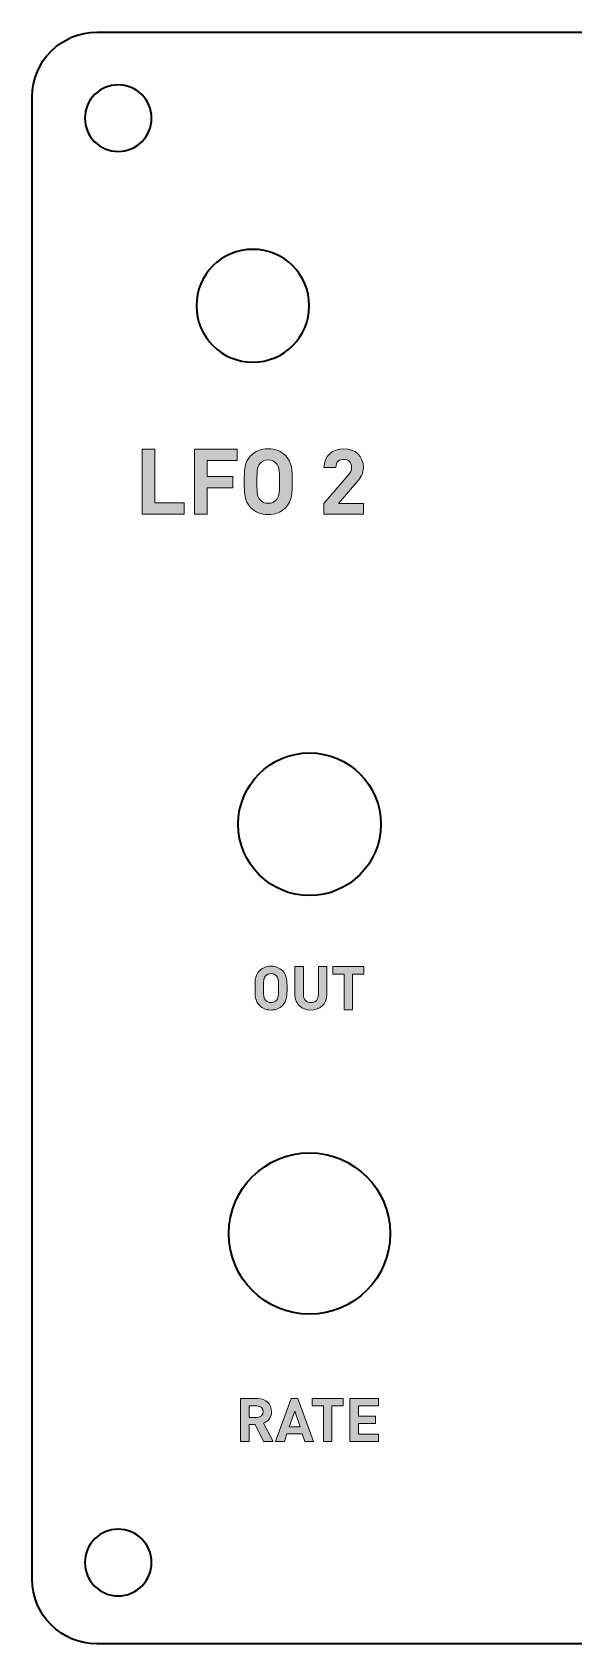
# Model space of a CAD drawing. Header units: millimetres. Extents: x 70 to 221, y 108 to 183.
# Drawn here: x 70.5 to 95.7, y 108 to 183 of the extents above; entities that cross this region are included whole.
import ezdxf

# ---------------------------------------------------------------- set-up
doc = ezdxf.new("R2010")
doc.units = ezdxf.units.MM
doc.header["$MEASUREMENT"] = 0
doc.layers.add('Borders', color=7, linetype='Continuous', lineweight=0)

# ---------------------------------------------------------------- blocks, each defined once
blk = doc.blocks.new('Block_1')
at = {"layer": 'Borders', "true_color": 0xed2024, "transparency": 33554687}
h = blk.add_hatch(color=240, dxfattribs=at)
h.dxf.hatch_style = 2
h.paths.add_polyline_path([(75.586, 160.577), (75.586, 163.591), (76.175, 163.591), (76.175, 161.102), (77.542, 161.102), (77.542, 160.577)])
h = blk.add_hatch(color=240, dxfattribs=at)
h.dxf.hatch_style = 2
h.paths.add_polyline_path([(78.609, 163.066), (78.609, 162.326), (79.799, 162.326), (79.799, 161.801), (78.609, 161.801), (78.609, 160.577), (78.021, 160.577), (78.021, 163.591), (80.006, 163.591), (80.006, 163.066)])
h = blk.add_hatch(color=240, dxfattribs=at)
h.dxf.hatch_style = 2
edge = h.paths.add_edge_path()
edge.add_spline(control_points=[(81.822, 162.931), (81.738, 163.028), (81.607, 163.092), (81.446, 163.092), (81.285, 163.092), (81.15, 163.028), (81.065, 162.931), (80.95, 162.804), (80.921, 162.664), (80.921, 162.085), (80.921, 161.504), (80.95, 161.365), (81.065, 161.238), (81.15, 161.14), (81.285, 161.076), (81.446, 161.076), (81.607, 161.076), (81.738, 161.14), (81.822, 161.238), (81.936, 161.365), (81.97, 161.504), (81.97, 162.085), (81.97, 162.664), (81.936, 162.804), (81.822, 162.931)], knot_values=[0, 0, 0, 0, 1, 1, 1, 2, 2, 2, 3, 3, 3, 4, 4, 4, 5, 5, 5, 6, 6, 6, 7, 7, 7, 8, 8, 8, 8], degree=3, periodic=0)
edge.add_line((81.822, 162.931), (81.822, 162.931))
edge = h.paths.add_edge_path()
edge.add_spline(control_points=[(82.258, 160.882), (82.047, 160.671), (81.788, 160.552), (81.446, 160.552), (81.102, 160.552), (80.841, 160.671), (80.628, 160.882), (80.323, 161.187), (80.332, 161.564), (80.332, 162.085), (80.332, 162.605), (80.323, 162.982), (80.628, 163.287), (80.841, 163.498), (81.102, 163.617), (81.446, 163.617), (81.788, 163.617), (82.047, 163.498), (82.258, 163.287), (82.563, 162.982), (82.559, 162.605), (82.559, 162.085), (82.559, 161.564), (82.563, 161.187), (82.258, 160.882)], knot_values=[0, 0, 0, 0, 1, 1, 1, 2, 2, 2, 3, 3, 3, 4, 4, 4, 5, 5, 5, 6, 6, 6, 7, 7, 7, 8, 8, 8, 8], degree=3, periodic=0)
edge.add_line((82.258, 160.882), (82.258, 160.882))
h = blk.add_hatch(color=240, dxfattribs=at)
h.dxf.hatch_style = 2
edge = h.paths.add_edge_path()
edge.add_spline(control_points=[(84.04, 160.577), (84.04, 160.577), (84.04, 161.072), (84.04, 161.072), (84.04, 161.072), (85.167, 162.381), (85.167, 162.381), (85.276, 162.512), (85.323, 162.605), (85.323, 162.745), (85.323, 162.969), (85.192, 163.121), (84.959, 163.121), (84.777, 163.121), (84.591, 163.028), (84.591, 162.736), (84.591, 162.736), (84.04, 162.736), (84.04, 162.736), (84.04, 163.287), (84.443, 163.617), (84.959, 163.617), (85.492, 163.617), (85.874, 163.282), (85.874, 162.74), (85.874, 162.448), (85.759, 162.292), (85.552, 162.051), (85.552, 162.051), (84.709, 161.072), (84.709, 161.072), (84.709, 161.072), (85.874, 161.072), (85.874, 161.072), (85.874, 161.072), (85.874, 160.577), (85.874, 160.577), (85.874, 160.577), (84.04, 160.577), (84.04, 160.577)], knot_values=[0, 0, 0, 0, 1, 1, 1, 2, 2, 2, 3, 3, 3, 4, 4, 4, 5, 5, 5, 6, 6, 6, 7, 7, 7, 8, 8, 8, 9, 9, 9, 10, 10, 10, 11, 11, 11, 12, 12, 12, 13, 13, 13, 13], degree=3, periodic=0)
h = blk.add_hatch(color=240, dxfattribs=at)
h.dxf.hatch_style = 2
edge = h.paths.add_edge_path()
edge.add_spline(control_points=[(81.829, 139.078), (81.772, 139.144), (81.685, 139.186), (81.578, 139.186), (81.47, 139.186), (81.38, 139.144), (81.324, 139.078), (81.247, 138.994), (81.227, 138.9), (81.227, 138.514), (81.227, 138.128), (81.247, 138.035), (81.324, 137.95), (81.38, 137.885), (81.47, 137.842), (81.578, 137.842), (81.685, 137.842), (81.772, 137.885), (81.829, 137.95), (81.905, 138.035), (81.927, 138.128), (81.927, 138.514), (81.927, 138.9), (81.905, 138.994), (81.829, 139.078)], knot_values=[0, 0, 0, 0, 1, 1, 1, 2, 2, 2, 3, 3, 3, 4, 4, 4, 5, 5, 5, 6, 6, 6, 7, 7, 7, 8, 8, 8, 8], degree=3, periodic=0)
edge.add_line((81.829, 139.078), (81.829, 139.078))
edge = h.paths.add_edge_path()
edge.add_spline(control_points=[(82.119, 137.713), (81.978, 137.572), (81.806, 137.492), (81.578, 137.492), (81.349, 137.492), (81.174, 137.572), (81.033, 137.713), (80.83, 137.916), (80.835, 138.167), (80.835, 138.514), (80.835, 138.861), (80.83, 139.112), (81.033, 139.315), (81.174, 139.456), (81.349, 139.536), (81.578, 139.536), (81.806, 139.536), (81.978, 139.456), (82.119, 139.315), (82.322, 139.112), (82.32, 138.861), (82.32, 138.514), (82.32, 138.167), (82.322, 137.916), (82.119, 137.713)], knot_values=[0, 0, 0, 0, 1, 1, 1, 2, 2, 2, 3, 3, 3, 4, 4, 4, 5, 5, 5, 6, 6, 6, 7, 7, 7, 8, 8, 8, 8], degree=3, periodic=0)
edge.add_line((82.119, 137.713), (82.119, 137.713))
h = blk.add_hatch(color=240, dxfattribs=at)
h.dxf.hatch_style = 2
edge = h.paths.add_edge_path()
edge.add_spline(control_points=[(83.429, 137.492), (83.017, 137.492), (82.69, 137.772), (82.69, 138.198), (82.69, 138.198), (82.69, 139.519), (82.69, 139.519), (82.69, 139.519), (83.082, 139.519), (83.082, 139.519), (83.082, 139.519), (83.082, 138.212), (83.082, 138.212), (83.082, 137.981), (83.217, 137.842), (83.429, 137.842), (83.641, 137.842), (83.779, 137.981), (83.779, 138.212), (83.779, 138.212), (83.779, 139.519), (83.779, 139.519), (83.779, 139.519), (84.169, 139.519), (84.169, 139.519), (84.169, 139.519), (84.169, 138.198), (84.169, 138.198), (84.169, 137.772), (83.841, 137.492), (83.429, 137.492)], knot_values=[0, 0, 0, 0, 1, 1, 1, 2, 2, 2, 3, 3, 3, 4, 4, 4, 5, 5, 5, 6, 6, 6, 7, 7, 7, 8, 8, 8, 9, 9, 9, 10, 10, 10, 10], degree=3, periodic=0)
edge.add_line((83.429, 137.492), (83.429, 137.492))
h = blk.add_hatch(color=240, dxfattribs=at)
h.dxf.hatch_style = 2
h.paths.add_polyline_path([(85.373, 139.169), (85.373, 137.51), (84.981, 137.51), (84.981, 139.169), (84.456, 139.169), (84.456, 139.518), (85.898, 139.518), (85.898, 139.169)])
h = blk.add_hatch(color=240, dxfattribs=at)
h.dxf.hatch_style = 2
edge = h.paths.add_edge_path()
edge.add_spline(control_points=[(81.227, 117.407), (81.227, 117.407), (80.835, 118.208), (80.835, 118.208), (80.835, 118.208), (80.553, 118.208), (80.553, 118.208), (80.553, 118.208), (80.553, 117.407), (80.553, 117.407), (80.553, 117.407), (80.161, 117.407), (80.161, 117.407), (80.161, 117.407), (80.161, 119.416), (80.161, 119.416), (80.161, 119.416), (80.948, 119.416), (80.948, 119.416), (81.357, 119.416), (81.6, 119.137), (81.6, 118.801), (81.6, 118.519), (81.428, 118.344), (81.233, 118.273), (81.233, 118.273), (81.682, 117.407), (81.682, 117.407), (81.682, 117.407), (81.227, 117.407), (81.227, 117.407)], knot_values=[0, 0, 0, 0, 1, 1, 1, 2, 2, 2, 3, 3, 3, 4, 4, 4, 5, 5, 5, 6, 6, 6, 7, 7, 7, 8, 8, 8, 9, 9, 9, 10, 10, 10, 10], degree=3, periodic=0)
edge = h.paths.add_edge_path()
edge.add_spline(control_points=[(80.923, 119.066), (80.923, 119.066), (80.553, 119.066), (80.553, 119.066), (80.553, 119.066), (80.553, 118.536), (80.553, 118.536), (80.553, 118.536), (80.923, 118.536), (80.923, 118.536), (81.095, 118.536), (81.208, 118.646), (81.208, 118.801), (81.208, 118.956), (81.095, 119.066), (80.923, 119.066)], knot_values=[0, 0, 0, 0, 1, 1, 1, 2, 2, 2, 3, 3, 3, 4, 4, 4, 5, 5, 5, 5], degree=3, periodic=0)
edge.add_line((80.923, 119.066), (80.923, 119.066))
h = blk.add_hatch(color=240, dxfattribs=at)
h.dxf.hatch_style = 2
edge = h.paths.add_edge_path()
edge.add_spline(control_points=[(82.681, 118.824), (82.681, 118.824), (82.427, 118.093), (82.427, 118.093), (82.427, 118.093), (82.926, 118.093), (82.926, 118.093), (82.926, 118.093), (82.681, 118.824), (82.681, 118.824)], knot_values=[0, 0, 0, 0, 1, 1, 1, 2, 2, 2, 3, 3, 3, 3], degree=3, periodic=0)
edge = h.paths.add_edge_path()
edge.add_spline(control_points=[(83.149, 117.407), (83.149, 117.407), (83.031, 117.763), (83.031, 117.763), (83.031, 117.763), (82.317, 117.763), (82.317, 117.763), (82.317, 117.763), (82.196, 117.407), (82.196, 117.407), (82.196, 117.407), (81.786, 117.407), (81.786, 117.407), (81.786, 117.407), (82.517, 119.416), (82.517, 119.416), (82.517, 119.416), (82.825, 119.416), (82.825, 119.416), (82.825, 119.416), (83.558, 117.407), (83.558, 117.407), (83.558, 117.407), (83.149, 117.407), (83.149, 117.407)], knot_values=[0, 0, 0, 0, 1, 1, 1, 2, 2, 2, 3, 3, 3, 4, 4, 4, 5, 5, 5, 6, 6, 6, 7, 7, 7, 8, 8, 8, 8], degree=3, periodic=0)
h = blk.add_hatch(color=240, dxfattribs=at)
h.dxf.hatch_style = 2
h.paths.add_polyline_path([(84.405, 119.066), (84.405, 117.407), (84.013, 117.407), (84.013, 119.066), (83.488, 119.066), (83.488, 119.416), (84.93, 119.416), (84.93, 119.066)])
h = blk.add_hatch(color=240, dxfattribs=at)
h.dxf.hatch_style = 2
h.paths.add_polyline_path([(85.249, 117.407), (85.249, 119.416), (86.573, 119.416), (86.573, 119.066), (85.641, 119.066), (85.641, 118.595), (86.434, 118.595), (86.434, 118.245), (85.641, 118.245), (85.641, 117.757), (86.573, 117.757), (86.573, 117.407)])
at = {"layer": 'Borders'}
for points in [[(75.586, 160.577), (75.586, 163.591), (76.175, 163.591), (76.175, 161.102), (77.542, 161.102), (77.542, 160.577)], [(78.609, 163.066), (78.609, 162.326), (79.799, 162.326), (79.799, 161.801), (78.609, 161.801), (78.609, 160.577), (78.021, 160.577), (78.021, 163.591), (80.006, 163.591), (80.006, 163.066)], [(85.373, 139.169), (85.373, 137.51), (84.981, 137.51), (84.981, 139.169), (84.456, 139.169), (84.456, 139.518), (85.898, 139.518), (85.898, 139.169)], [(84.405, 119.066), (84.405, 117.407), (84.013, 117.407), (84.013, 119.066), (83.488, 119.066), (83.488, 119.416), (84.93, 119.416), (84.93, 119.066)], [(85.249, 117.407), (85.249, 119.416), (86.573, 119.416), (86.573, 119.066), (85.641, 119.066), (85.641, 118.595), (86.434, 118.595), (86.434, 118.245), (85.641, 118.245), (85.641, 117.757), (86.573, 117.757), (86.573, 117.407)]]:
    blk.add_lwpolyline(points, close=True, dxfattribs=at)
at = {"layer": 'Borders', "color": 250, "lineweight": 35, "true_color": 0x231f20}
for points, knots in [([(145.466, 111.005), (145.466, 111.005), (145.466, 110.992), (145.466, 110.992), (145.462, 109.339), (144.121, 108), (142.467, 108), (142.467, 108), (73.466, 108), (73.466, 108), (71.81, 108), (70.466, 109.343), (70.466, 111.001), (70.466, 111.001), (70.467, 180), (70.467, 180), (70.468, 181.656), (71.811, 183), (73.467, 183), (73.467, 183), (142.467, 183), (142.467, 183), (144.124, 183), (145.467, 181.656), (145.467, 180)], [0, 0, 0, 0, 1, 1, 1, 2, 2, 2, 3, 3, 3, 4, 4, 4, 5, 5, 5, 6, 6, 6, 7, 7, 7, 8, 8, 8, 8]), ([(76.016, 179), (76.016, 178.144), (75.323, 177.45), (74.466, 177.45), (73.61, 177.45), (72.917, 178.144), (72.917, 179), (72.917, 179.856), (73.61, 180.55), (74.466, 180.55), (75.323, 180.55), (76.016, 179.856), (76.016, 179)], [0, 0, 0, 0, 1, 1, 1, 2, 2, 2, 3, 3, 3, 4, 4, 4, 4]), ([(83.355, 170.27), (83.355, 168.82), (82.179, 167.645), (80.73, 167.645), (79.281, 167.645), (78.105, 168.82), (78.105, 170.27), (78.105, 171.72), (79.281, 172.895), (80.73, 172.895), (82.179, 172.895), (83.355, 171.72), (83.355, 170.27)], [0, 0, 0, 0, 1, 1, 1, 2, 2, 2, 3, 3, 3, 4, 4, 4, 4]), ([(86.687, 146.14), (86.687, 147.974), (85.201, 149.46), (83.367, 149.46), (81.533, 149.46), (80.046, 147.974), (80.046, 146.14), (80.046, 144.306), (81.533, 142.819), (83.367, 142.819), (85.201, 142.819), (86.687, 144.306), (86.687, 146.14)], [0, 0, 0, 0, 1, 1, 1, 2, 2, 2, 3, 3, 3, 4, 4, 4, 4]), ([(87.121, 127.09), (87.121, 129.163), (85.44, 130.844), (83.367, 130.844), (81.293, 130.844), (79.613, 129.163), (79.613, 127.09), (79.613, 125.017), (81.293, 123.336), (83.367, 123.336), (85.44, 123.336), (87.121, 125.017), (87.121, 127.09)], [0, 0, 0, 0, 1, 1, 1, 2, 2, 2, 3, 3, 3, 4, 4, 4, 4]), ([(76.016, 111.781), (76.016, 110.923), (75.323, 110.23), (74.466, 110.23), (73.61, 110.23), (72.917, 110.923), (72.917, 111.781), (72.917, 112.636), (73.61, 113.33), (74.466, 113.33), (75.323, 113.33), (76.016, 112.636), (76.016, 111.781)], [0, 0, 0, 0, 1, 1, 1, 2, 2, 2, 3, 3, 3, 4, 4, 4, 4])]:
    blk.add_open_spline(points, degree=3, knots=knots, dxfattribs=at)
at = {"layer": 'Borders'}
for points, knots in [([(82.258, 160.882), (82.047, 160.671), (81.788, 160.552), (81.446, 160.552), (81.102, 160.552), (80.841, 160.671), (80.628, 160.882), (80.323, 161.187), (80.332, 161.564), (80.332, 162.085), (80.332, 162.605), (80.323, 162.982), (80.628, 163.287), (80.841, 163.498), (81.102, 163.617), (81.446, 163.617), (81.788, 163.617), (82.047, 163.498), (82.258, 163.287), (82.563, 162.982), (82.559, 162.605), (82.559, 162.085), (82.559, 161.564), (82.563, 161.187), (82.258, 160.882)], [0, 0, 0, 0, 1, 1, 1, 2, 2, 2, 3, 3, 3, 4, 4, 4, 5, 5, 5, 6, 6, 6, 7, 7, 7, 8, 8, 8, 8]), ([(84.04, 160.577), (84.04, 160.577), (84.04, 161.072), (84.04, 161.072), (84.04, 161.072), (85.167, 162.381), (85.167, 162.381), (85.276, 162.512), (85.323, 162.605), (85.323, 162.745), (85.323, 162.969), (85.192, 163.121), (84.959, 163.121), (84.777, 163.121), (84.591, 163.028), (84.591, 162.736), (84.591, 162.736), (84.04, 162.736), (84.04, 162.736), (84.04, 163.287), (84.443, 163.617), (84.959, 163.617), (85.492, 163.617), (85.874, 163.282), (85.874, 162.74), (85.874, 162.448), (85.759, 162.292), (85.552, 162.051), (85.552, 162.051), (84.709, 161.072), (84.709, 161.072), (84.709, 161.072), (85.874, 161.072), (85.874, 161.072), (85.874, 161.072), (85.874, 160.577), (85.874, 160.577), (85.874, 160.577), (84.04, 160.577), (84.04, 160.577)], [0, 0, 0, 0, 1, 1, 1, 2, 2, 2, 3, 3, 3, 4, 4, 4, 5, 5, 5, 6, 6, 6, 7, 7, 7, 8, 8, 8, 9, 9, 9, 10, 10, 10, 11, 11, 11, 12, 12, 12, 13, 13, 13, 13]), ([(81.822, 162.931), (81.738, 163.028), (81.607, 163.092), (81.446, 163.092), (81.285, 163.092), (81.15, 163.028), (81.065, 162.931), (80.95, 162.804), (80.921, 162.664), (80.921, 162.085), (80.921, 161.504), (80.95, 161.365), (81.065, 161.238), (81.15, 161.14), (81.285, 161.076), (81.446, 161.076), (81.607, 161.076), (81.738, 161.14), (81.822, 161.238), (81.936, 161.365), (81.97, 161.504), (81.97, 162.085), (81.97, 162.664), (81.936, 162.804), (81.822, 162.931)], [0, 0, 0, 0, 1, 1, 1, 2, 2, 2, 3, 3, 3, 4, 4, 4, 5, 5, 5, 6, 6, 6, 7, 7, 7, 8, 8, 8, 8]), ([(82.119, 137.713), (81.978, 137.572), (81.806, 137.492), (81.578, 137.492), (81.349, 137.492), (81.174, 137.572), (81.033, 137.713), (80.83, 137.916), (80.835, 138.167), (80.835, 138.514), (80.835, 138.861), (80.83, 139.112), (81.033, 139.315), (81.174, 139.456), (81.349, 139.536), (81.578, 139.536), (81.806, 139.536), (81.978, 139.456), (82.119, 139.315), (82.322, 139.112), (82.32, 138.861), (82.32, 138.514), (82.32, 138.167), (82.322, 137.916), (82.119, 137.713)], [0, 0, 0, 0, 1, 1, 1, 2, 2, 2, 3, 3, 3, 4, 4, 4, 5, 5, 5, 6, 6, 6, 7, 7, 7, 8, 8, 8, 8]), ([(83.429, 137.492), (83.017, 137.492), (82.69, 137.772), (82.69, 138.198), (82.69, 138.198), (82.69, 139.519), (82.69, 139.519), (82.69, 139.519), (83.082, 139.519), (83.082, 139.519), (83.082, 139.519), (83.082, 138.212), (83.082, 138.212), (83.082, 137.981), (83.217, 137.842), (83.429, 137.842), (83.641, 137.842), (83.779, 137.981), (83.779, 138.212), (83.779, 138.212), (83.779, 139.519), (83.779, 139.519), (83.779, 139.519), (84.169, 139.519), (84.169, 139.519), (84.169, 139.519), (84.169, 138.198), (84.169, 138.198), (84.169, 137.772), (83.841, 137.492), (83.429, 137.492)], [0, 0, 0, 0, 1, 1, 1, 2, 2, 2, 3, 3, 3, 4, 4, 4, 5, 5, 5, 6, 6, 6, 7, 7, 7, 8, 8, 8, 9, 9, 9, 10, 10, 10, 10]), ([(81.829, 139.078), (81.772, 139.144), (81.685, 139.186), (81.578, 139.186), (81.47, 139.186), (81.38, 139.144), (81.324, 139.078), (81.247, 138.994), (81.227, 138.9), (81.227, 138.514), (81.227, 138.128), (81.247, 138.035), (81.324, 137.95), (81.38, 137.885), (81.47, 137.842), (81.578, 137.842), (81.685, 137.842), (81.772, 137.885), (81.829, 137.95), (81.905, 138.035), (81.927, 138.128), (81.927, 138.514), (81.927, 138.9), (81.905, 138.994), (81.829, 139.078)], [0, 0, 0, 0, 1, 1, 1, 2, 2, 2, 3, 3, 3, 4, 4, 4, 5, 5, 5, 6, 6, 6, 7, 7, 7, 8, 8, 8, 8]), ([(81.227, 117.407), (81.227, 117.407), (80.835, 118.208), (80.835, 118.208), (80.835, 118.208), (80.553, 118.208), (80.553, 118.208), (80.553, 118.208), (80.553, 117.407), (80.553, 117.407), (80.553, 117.407), (80.161, 117.407), (80.161, 117.407), (80.161, 117.407), (80.161, 119.416), (80.161, 119.416), (80.161, 119.416), (80.948, 119.416), (80.948, 119.416), (81.357, 119.416), (81.6, 119.137), (81.6, 118.801), (81.6, 118.519), (81.428, 118.344), (81.233, 118.273), (81.233, 118.273), (81.682, 117.407), (81.682, 117.407), (81.682, 117.407), (81.227, 117.407), (81.227, 117.407)], [0, 0, 0, 0, 1, 1, 1, 2, 2, 2, 3, 3, 3, 4, 4, 4, 5, 5, 5, 6, 6, 6, 7, 7, 7, 8, 8, 8, 9, 9, 9, 10, 10, 10, 10]), ([(83.149, 117.407), (83.149, 117.407), (83.031, 117.763), (83.031, 117.763), (83.031, 117.763), (82.317, 117.763), (82.317, 117.763), (82.317, 117.763), (82.196, 117.407), (82.196, 117.407), (82.196, 117.407), (81.786, 117.407), (81.786, 117.407), (81.786, 117.407), (82.517, 119.416), (82.517, 119.416), (82.517, 119.416), (82.825, 119.416), (82.825, 119.416), (82.825, 119.416), (83.558, 117.407), (83.558, 117.407), (83.558, 117.407), (83.149, 117.407), (83.149, 117.407)], [0, 0, 0, 0, 1, 1, 1, 2, 2, 2, 3, 3, 3, 4, 4, 4, 5, 5, 5, 6, 6, 6, 7, 7, 7, 8, 8, 8, 8]), ([(80.923, 119.066), (80.923, 119.066), (80.553, 119.066), (80.553, 119.066), (80.553, 119.066), (80.553, 118.536), (80.553, 118.536), (80.553, 118.536), (80.923, 118.536), (80.923, 118.536), (81.095, 118.536), (81.208, 118.646), (81.208, 118.801), (81.208, 118.956), (81.095, 119.066), (80.923, 119.066)], [0, 0, 0, 0, 1, 1, 1, 2, 2, 2, 3, 3, 3, 4, 4, 4, 5, 5, 5, 5]), ([(82.681, 118.824), (82.681, 118.824), (82.427, 118.093), (82.427, 118.093), (82.427, 118.093), (82.926, 118.093), (82.926, 118.093), (82.926, 118.093), (82.681, 118.824), (82.681, 118.824)], [0, 0, 0, 0, 1, 1, 1, 2, 2, 2, 3, 3, 3, 3])]:
    blk.add_open_spline(points, degree=3, knots=knots, dxfattribs=at)

msp = doc.modelspace()

# ---------------------------------------------------------------- block references
at = {"layer": 'Borders'}
msp.add_blockref('Block_1', (0, 0), dxfattribs=at)

doc.saveas('drawing.dxf')
